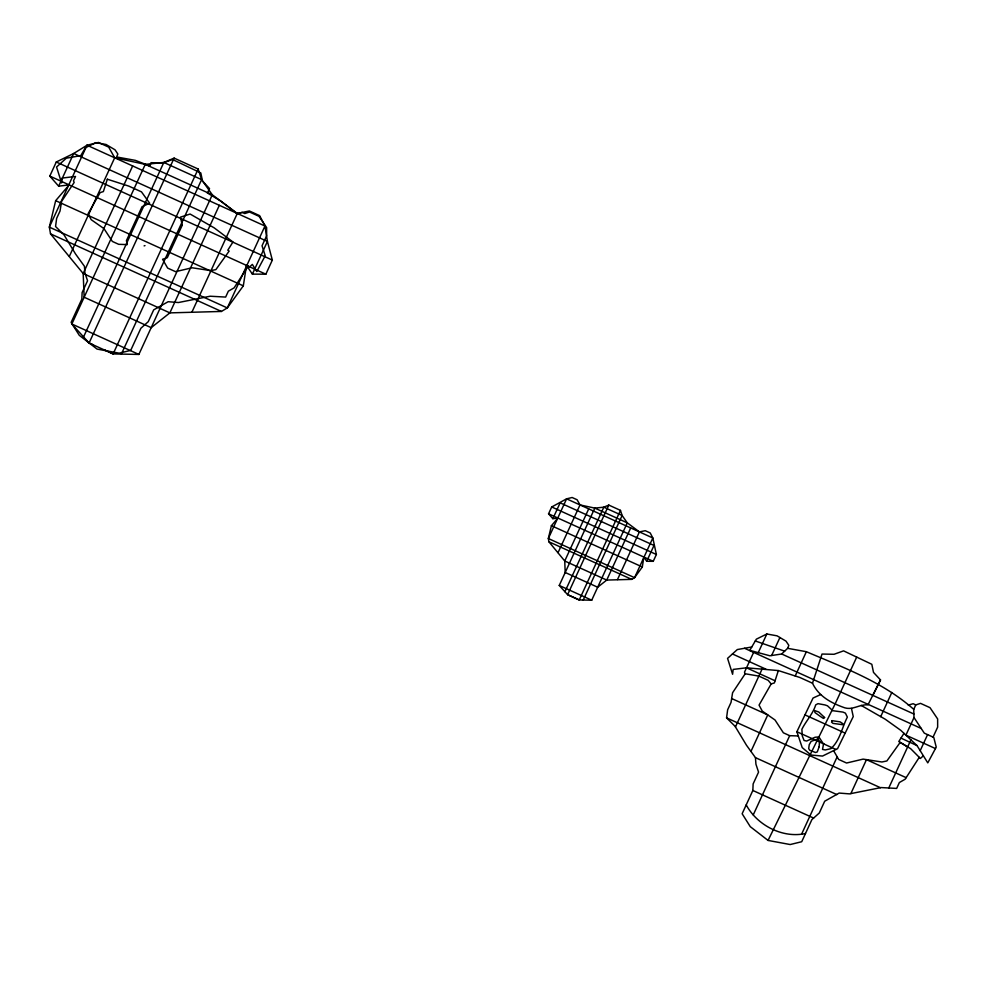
<?xml version="1.0" encoding="UTF-8"?>
<svg xmlns="http://www.w3.org/2000/svg" width="987" height="987" viewBox="0 0 987 987"><rect width="100%" height="100%" fill="white"/><g stroke="black" fill="none" stroke-linecap="round" stroke-linejoin="round"><path stroke-width="1.48" d="M919.267 757.337L905.141 779.212L899.367 782.531L896.652 788.428L881.157 787.564L849.486 793.881L839.16 793.067L824.7 801.222L819.272 813.029L811.894 819.592L801.715 841.726L790.192 844.539L768.059 840.43L750.28 826.674L742.138 813.744L752.847 790.476L753.13 783.937L758.559 772.13L755.931 764.209L755.45 757.646L746.468 745.21L735.105 726.333L726.568 717.857L727.641 709.776L731.034 702.399L732.588 692.738L745.197 673.763L744.482 672.233L754.019 651.519M243.32 285.848L246.479 265.392L252.388 274.115L265.848 274.189L272.338 260.087L267.415 241.445L264.972 226.023L259.618 215.635L249.366 210.971L237.299 213.451L212.291 194.797L145.274 164.373L114.689 157.797L108.693 147.112L98.441 142.461L87.016 145.237L73.692 153.491L56.284 162.004L49.794 176.105L58.665 186.173L69.164 184.902L55.667 200.669L49.35 227.133L50.522 233.857L83.179 273.522L169.863 312.879L221.421 311.448L227.306 307.919L243.32 285.848L55.667 200.669M642.327 566.97L643.857 557.063L646.719 561.282L653.246 561.319L656.38 554.484L652.826 537.989L650.223 532.955L645.251 530.698L639.416 531.894L627.288 522.851L594.816 508.108L580.011 504.925L577.099 499.755L572.127 497.497L566.6 498.842L551.708 506.973L548.562 513.808L552.856 518.681L557.939 518.064L551.4 525.701L548.34 538.52L548.908 541.789L564.737 560.998L606.734 580.072L631.717 579.369L634.567 577.666L642.327 566.97L551.4 525.701M812.498 683.214L822.023 654.048L834.064 654.282L843.577 650.865L871.817 664.288L873.507 672.394L880.515 679.944L867.968 704.878C859.899 704.076 852.928 710.27 844.884 707.852C831.535 703.2 818.84 696.575 812.498 683.214L799.84 677.477L778.348 670.568L774.376 682.942L771.155 683.942L759.052 705.113L762.248 711.059L775.017 719.992L783.37 732.798L789.686 735.673L798.298 735.957M781.692 653.999L787.614 648.323L788.847 645.387L786.022 641.155L777.065 635.838L766.837 633.987L756.35 639.169L749.775 650.384L769.885 655.775L781.692 653.999L913.888 714.008M58.665 186.173L73.692 153.491L267.415 241.445L252.388 274.115M69.411 256.25L114.689 157.797M132.653 165.952L83.179 273.522L84.154 297.235L151.184 327.659L169.863 312.879L219.348 205.308M71.841 324.007L145.274 164.373L163.817 162.46L174.131 158.105L198.165 169.024L201.607 179.609L212.291 194.797L138.871 354.432L113.123 353.926L89.077 343.007L71.841 324.007L138.871 354.432M83.562 336.925L163.817 162.46L201.607 179.609L121.364 354.086M174.131 158.105L89.077 343.007L93.099 344.759M198.165 169.024L113.123 353.926L105.14 350.138M207.48 193.02L209.515 188.591L202.508 181.04L200.805 172.935L172.565 159.512L163.065 162.929L151.011 162.695L149.925 166.026L135.355 160.363L116.602 156.97L117.848 154.034L115.01 149.802L106.065 144.484L95.838 142.646L85.351 147.816L80.761 155.638L66.302 158.204L56.555 167.025L61.589 182.928L62.156 178.067L75.518 176.451L73.482 180.88L74.198 182.41L61.589 201.385L60.022 211.045L56.629 218.423L55.556 226.504L64.093 234.98L75.456 253.856L84.438 266.293L84.919 272.856L87.547 280.777L82.118 292.584L81.835 299.123L71.126 322.404L79.281 335.321L97.047 349.077L119.18 353.186L130.716 350.373L140.894 328.239L148.26 321.676L153.688 309.869L168.16 301.714L178.474 302.528L210.157 296.223L225.641 297.075L228.355 291.177L234.129 287.859L248.255 265.984L249.366 267.107L252.351 264.417L256.78 271.536L265.219 255.769L262.048 245.775L266.638 235.782L266.626 227.59L259.013 216.313L249.514 212.008L244.764 213.562L242.136 212.365L237.262 213.772L220.829 201.089L207.344 192.946M192.021 311.917L237.299 213.451M552.856 518.681L560.135 502.839L653.999 545.453L646.719 561.282M558.062 552.634L580.011 504.925M588.708 508.885L564.737 560.998L565.206 572.485L597.678 587.228L606.734 580.072L630.705 527.946M559.247 585.464L594.816 508.108L603.81 507.182L608.806 505.085L620.453 510.365L622.118 515.498L627.288 522.851L591.719 600.195L579.246 599.96L567.599 594.667L559.247 585.464L591.719 600.195M564.922 591.719L603.81 507.182L622.118 515.498L583.231 600.034M608.806 505.085L567.599 594.667L579.246 599.96L620.453 510.365M617.467 579.603L639.416 531.894M758.25 652.654L766.837 633.987M735.463 726.938L762.198 668.816M771.637 655.504L779.915 637.528M750.959 751.428L767.75 714.909L731.651 698.525M795.201 675.984L806.367 651.704C843.688 667.644 882.946 681.992 913.74 709.345L913.999 717.549L905.906 735.155L935.454 748.565M753.241 814.929L789.686 735.673M856.691 657.095L835.335 703.509L768.059 840.43M801.641 834.077L837.161 756.844M880.712 716.624L891.841 692.442M850.856 793.61L866.475 759.645L906.152 777.657M913.74 709.345L915.776 704.915L920.526 703.361L930.013 707.667L937.638 718.943L937.65 727.135L933.06 737.116M888.769 787.996L910.915 739.855M920.192 750.688L927.583 734.636M851.485 708.481L853.249 716.574L837.556 748.689L822.516 756.067L811.018 755.043L802.209 747.591L796.879 731.725L813.054 698.043L820.666 694.564M873.224 694.626L880.515 679.944M903.969 733.353L898.787 741.545L910.68 748.701L920.377 758.46L923.363 755.771M144.102 245.886L144.978 245.603M824.404 744.223L823.442 744.494L822.516 749.417L825.243 749.947L830.857 748.677C840.073 740.521 841.948 727.579 847.364 717.105L845.403 713.145L842.984 712.096L831.868 710.566M908.262 705.125L913.135 703.719L915.776 704.915M751.773 646.991L737.314 649.557L727.567 658.378L732.601 674.281L733.168 669.42L746.517 667.804L778.348 670.568M805.491 833.509C782.691 838.592 757.103 825.292 746.209 804.898M745.197 673.763L758.855 676.095L768.17 680.314L771.155 683.942M787.614 648.323L806.367 651.704M755.302 640.97L784.653 651.161M56.284 162.004L272.338 260.087M49.794 176.105L265.848 274.189M50.522 233.857L221.421 311.448M551.708 506.973L656.38 554.484M548.562 513.808L653.246 561.319M548.908 541.789L631.717 579.369M744.543 648.274L921.216 728.468M732.44 653.962L765.924 669.161M746.517 667.804L775.079 680.771M804.96 714.884L845.156 733.131M796.879 731.725L835.964 749.466M726.568 717.857L880.453 787.712M755.45 757.646L836.853 794.597M752.847 790.476L813.621 818.063M900.971 738.103L917.034 745.604L927.78 762.877L936.231 747.122L933.788 737.449L924.301 733.144L913.999 717.549M861.133 705.397L885.216 719.215L900.712 730.281L917.034 745.604M832.103 710.097L827.476 705.804L825.021 704.952L817.989 703.657L815.718 704.866C812.906 714.057 806.034 720.868 801.888 729.294L802.271 735.895L804.072 740.497L806.7 741.027L815.114 737.24L818.902 736.944L823.281 743.704M907.67 746.9L900.193 742.384L886.881 760.965L881.884 761.989L863.07 759.126L846.562 763.025L838.654 759.435L833.583 750.626M819.173 746.727L817.273 751.934L815.484 752.513L809.747 750.231L808.698 748.639L809.229 744.716L811.141 741.36L817.952 738.893L820.135 742.273L819.358 742.866L819.173 746.727M107.336 179.215L103.364 191.589L100.143 192.588L88.04 213.76L91.236 219.706L104.005 228.651L112.358 241.445L118.687 244.32L127.286 244.603L126.435 240.631L142.042 206.69L149.654 203.211L141.486 191.86L128.828 186.124L107.336 179.215M832.078 720.658L831.585 722.151L832.954 723.36L842.947 724.742L842.91 723.718L840.073 721.855L832.078 720.658M824.601 717.524L823.417 718.413L820.505 716.513L814.966 712.565L814.62 710.566L818.766 712.022L824.601 717.524M87.016 145.237L49.35 227.133L227.306 307.919L264.972 226.023L87.016 145.237M182.237 225.221L167.309 257.681L162.571 259.285L167.642 268.082L175.55 271.672L192.058 267.773L210.873 270.635L215.869 269.611L229.157 251.08L227.787 250.192L232.969 242L214.204 227.861L190.121 214.043L180.485 217.128L182.237 225.221M566.6 498.842L548.34 538.52L634.567 577.666L652.826 537.989L566.6 498.842"/></g></svg>
